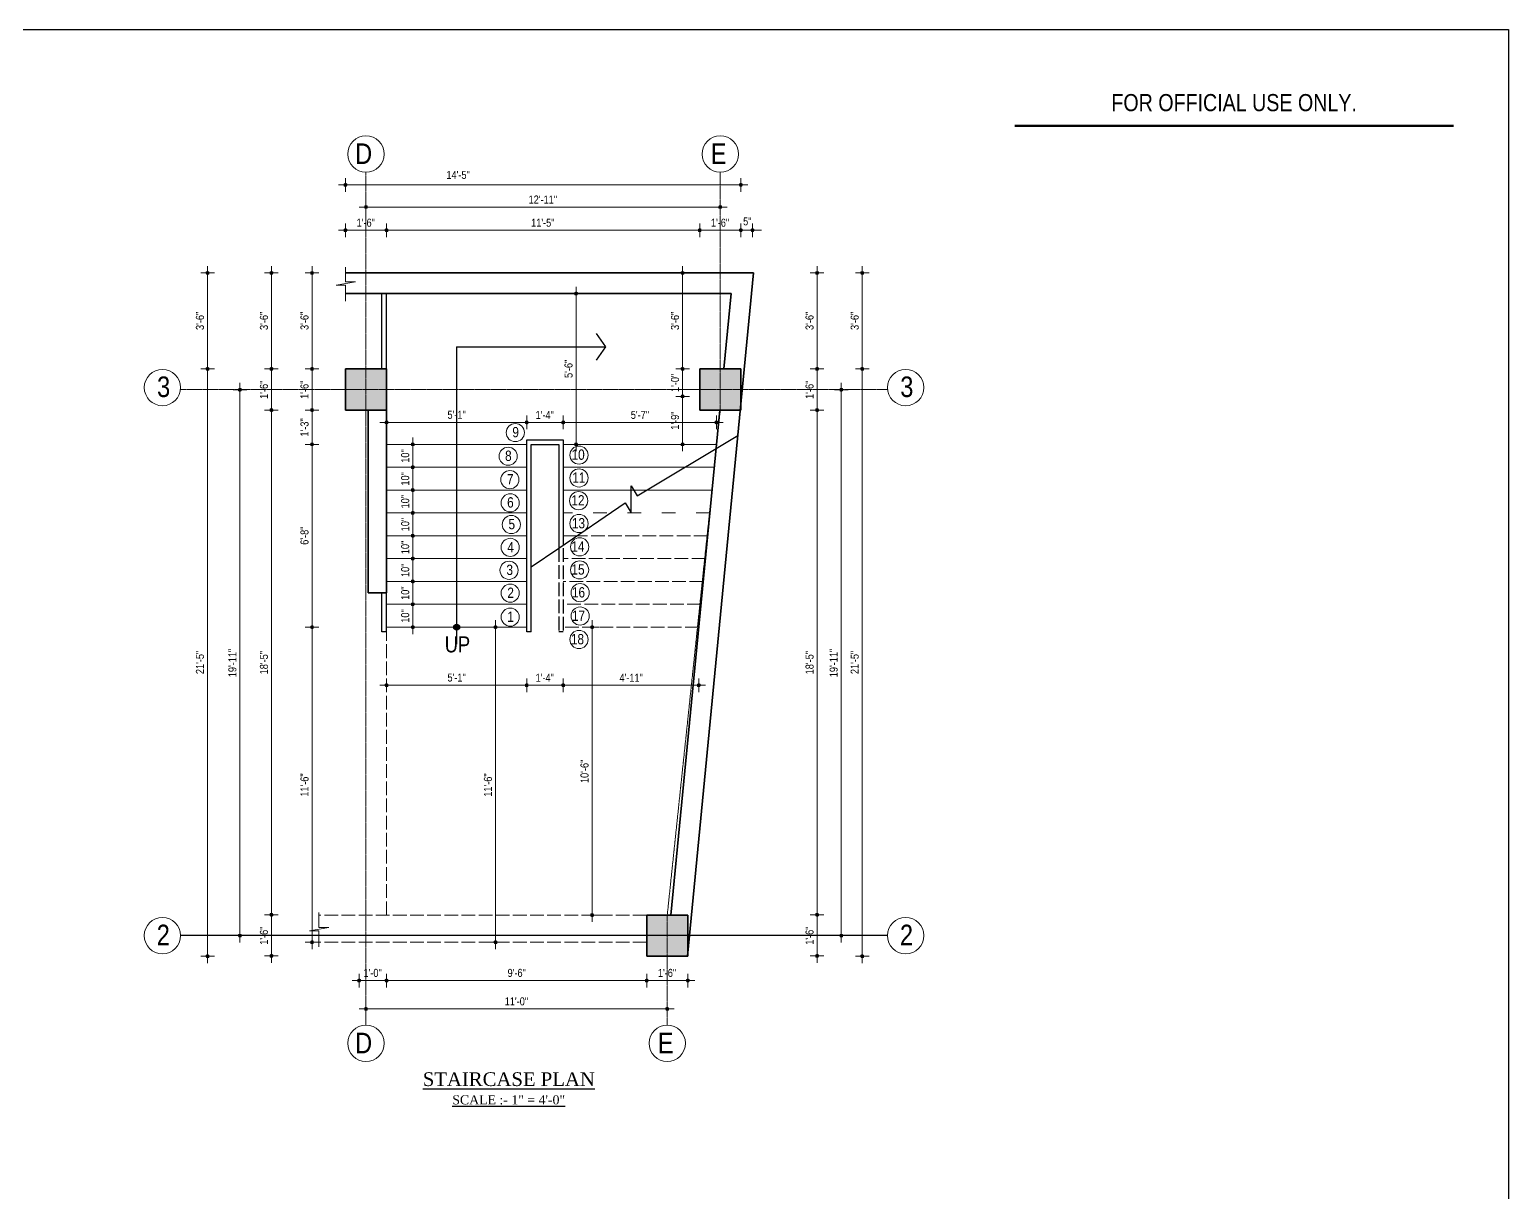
# Model space of a CAD drawing. Header units: inches. Extents: x 57837 to 133168, y 6972 to 27776.
# Drawn here: x 77417 to 78711, y 19112 to 20130 of the extents above; entities that cross this region are included whole.
import ezdxf

# ---------------------------------------------------------------- set-up
doc = ezdxf.new("R2010")
doc.units = ezdxf.units.IN
doc.header["$MEASUREMENT"] = 0
for name, pattern in [('ACAD_ISO02W100', [15, 12, -3]), ('ACAD_ISO03W100', [30, 12, -18]), ('CENTER', [2, 1.25, -0.25, 0.25, -0.25])]:
    doc.linetypes.add(name, pattern=pattern)
for name, color, linetype, lineweight in [('0.15L', 210, 'Continuous', 15), ('BORDER', 7, 'Continuous', 60), ('CENTER', 9, 'CENTER', 5), ('col', 20, 'Continuous', 35), ('DIM', 2, 'Continuous', 13), ('HACTH', 153, 'Continuous', 5), ('stairs', 85, 'Continuous', 15)]:
    doc.layers.add(name, color=color, linetype=linetype, lineweight=lineweight)
for name, color, linetype in [('RAILING', 211, 'Continuous'), ('site', 20, 'Continuous'), ('text', 255, 'Continuous')]:
    doc.layers.add(name, color=color, linetype=linetype)
doc.styles.get("Standard").update_dxf_attribs({"font": 'ARIALN.TTF', "height": 7})
doc.styles.add('style1', font='times.ttf', dxfattribs={"height": 8})

msp = doc.modelspace()

# ---------------------------------------------------------------- hatches: boundary and pattern name
at = {"lineweight": 13}
h = msp.add_hatch(color=256, dxfattribs=at)
edge = h.paths.add_edge_path()
edge.add_arc((77693.7, 19994.2), 1.42, 180, 540)
h = msp.add_hatch(color=256, dxfattribs=at)
edge = h.paths.add_edge_path()
edge.add_arc((78039.7, 19994.2), 1.42, 0, 360)
h = msp.add_hatch(color=256, dxfattribs=at)
edge = h.paths.add_edge_path()
edge.add_arc((77711.7, 19974.8), 1.42, 180, 540)
h = msp.add_hatch(color=256, dxfattribs=at)
edge = h.paths.add_edge_path()
edge.add_arc((78021.7, 19974.8), 1.42, 0, 360)
h = msp.add_hatch(color=256, dxfattribs=at)
edge = h.paths.add_edge_path()
edge.add_arc((77693.7, 19954.5), 1.42, 180, 540)
h = msp.add_hatch(color=256, dxfattribs=at)
edge = h.paths.add_edge_path()
edge.add_arc((77729.7, 19954.5), 1.42, 0, 360)
h = msp.add_hatch(color=256, dxfattribs=at)
edge = h.paths.add_edge_path()
edge.add_arc((77729.7, 19954.5), 1.42, 180, 540)
h = msp.add_hatch(color=256, dxfattribs=at)
edge = h.paths.add_edge_path()
edge.add_arc((78003.7, 19954.5), 1.42, 0, 360)
h = msp.add_hatch(color=256, dxfattribs=at)
edge = h.paths.add_edge_path()
edge.add_arc((78003.7, 19954.5), 1.42, 180, 540)
h = msp.add_hatch(color=256, dxfattribs=at)
edge = h.paths.add_edge_path()
edge.add_arc((78039.7, 19954.5), 1.42, 0, 360)
h = msp.add_hatch(color=256, dxfattribs=at)
edge = h.paths.add_edge_path()
edge.add_arc((78039.7, 19954.5), 1.42, 0, 360)
h = msp.add_hatch(color=256, dxfattribs=at)
edge = h.paths.add_edge_path()
edge.add_arc((78049.9, 19954.5), 1.42, 180, 540)
h = msp.add_hatch(color=256, dxfattribs=at)
edge = h.paths.add_edge_path()
edge.add_arc((77573.1, 19917.1), 1.42, 90, 450)
h = msp.add_hatch(color=256, dxfattribs=at)
edge = h.paths.add_edge_path()
edge.add_arc((77629, 19917.1), 1.42, 90, 450)
h = msp.add_hatch(color=256, dxfattribs=at)
edge = h.paths.add_edge_path()
edge.add_arc((77664.5, 19917.1), 1.42, 90, 450)
h = msp.add_hatch(color=256, dxfattribs=at)
edge = h.paths.add_edge_path()
edge.add_arc((77988.7, 19917.1), 1.42, 90, 450)
h = msp.add_hatch(color=256, dxfattribs=at)
edge = h.paths.add_edge_path()
edge.add_arc((78106.4, 19917.1), 1.42, 90, 450)
h = msp.add_hatch(color=256, dxfattribs=at)
edge = h.paths.add_edge_path()
edge.add_arc((78145.9, 19917.1), 1.42, 90, 450)
h = msp.add_hatch(color=256, dxfattribs=at)
edge = h.paths.add_edge_path()
edge.add_arc((77895.5, 19899.1), 1.42, 90, 450)
h = msp.add_hatch(color=256, dxfattribs=at)
edge = h.paths.add_edge_path()
edge.add_arc((77573.1, 19833.1), 1.42, -90, 270)
h = msp.add_hatch(color=256, dxfattribs=at)
edge = h.paths.add_edge_path()
edge.add_arc((77573.1, 19833.1), 1.42, 90, 450)
h = msp.add_hatch(color=256, dxfattribs=at)
edge = h.paths.add_edge_path()
edge.add_arc((77629, 19833.1), 1.42, 90, 450)
h = msp.add_hatch(color=256, dxfattribs=at)
edge = h.paths.add_edge_path()
edge.add_arc((77629, 19833.1), 1.42, -90, 270)
h = msp.add_hatch(color=256, dxfattribs=at)
edge = h.paths.add_edge_path()
edge.add_arc((77664.5, 19833.1), 1.42, -90, 270)
h = msp.add_hatch(color=256, dxfattribs=at)
edge = h.paths.add_edge_path()
edge.add_arc((77664.5, 19833.1), 1.42, 90, 450)
h = msp.add_hatch(color=256, dxfattribs=at)
edge = h.paths.add_edge_path()
edge.add_arc((77988.7, 19833.1), 1.42, 90, 450)
h = msp.add_hatch(color=256, dxfattribs=at)
edge = h.paths.add_edge_path()
edge.add_arc((77988.7, 19833.1), 1.42, -90, 270)
h = msp.add_hatch(color=256, dxfattribs=at)
edge = h.paths.add_edge_path()
edge.add_arc((78106.4, 19833.1), 1.42, 90, 450)
h = msp.add_hatch(color=256, dxfattribs=at)
edge = h.paths.add_edge_path()
edge.add_arc((78106.4, 19833.1), 1.42, -90, 270)
h = msp.add_hatch(color=256, dxfattribs=at)
edge = h.paths.add_edge_path()
edge.add_arc((78145.9, 19833.1), 1.42, -90, 270)
h = msp.add_hatch(color=256, dxfattribs=at)
edge = h.paths.add_edge_path()
edge.add_arc((78145.9, 19833.1), 1.42, 90, 450)
h = msp.add_hatch(color=256, dxfattribs=at)
edge = h.paths.add_edge_path()
edge.add_arc((77601.4, 19814.9), 1.42, 90, 450)
h = msp.add_hatch(color=256, dxfattribs=at)
edge = h.paths.add_edge_path()
edge.add_arc((77988.7, 19809.1), 1.42, 90, 450)
h = msp.add_hatch(color=256, dxfattribs=at)
edge = h.paths.add_edge_path()
edge.add_arc((77988.7, 19809.1), 1.42, -90, 270)
h = msp.add_hatch(color=256, dxfattribs=at)
edge = h.paths.add_edge_path()
edge.add_arc((78127.6, 19814.9), 1.42, 90, 450)
h = msp.add_hatch(color=256, dxfattribs=at)
edge = h.paths.add_edge_path()
edge.add_arc((77629, 19797.1), 1.42, 90, 450)
h = msp.add_hatch(color=256, dxfattribs=at)
edge = h.paths.add_edge_path()
edge.add_arc((77629, 19797.1), 1.42, -90, 270)
h = msp.add_hatch(color=256, dxfattribs=at)
edge = h.paths.add_edge_path()
edge.add_arc((77664.5, 19797.1), 1.42, -90, 270)
h = msp.add_hatch(color=256, dxfattribs=at)
edge = h.paths.add_edge_path()
edge.add_arc((77664.5, 19797.1), 1.42, 90, 450)
h = msp.add_hatch(color=256, dxfattribs=at)
edge = h.paths.add_edge_path()
edge.add_arc((78106.4, 19797.1), 1.42, 90, 450)
h = msp.add_hatch(color=256, dxfattribs=at)
edge = h.paths.add_edge_path()
edge.add_arc((78106.4, 19797.1), 1.42, -90, 270)
h = msp.add_hatch(color=256, dxfattribs=at)
edge = h.paths.add_edge_path()
edge.add_arc((77729.7, 19786.3), 1.42, 180, 540)
h = msp.add_hatch(color=256, dxfattribs=at)
edge = h.paths.add_edge_path()
edge.add_arc((77852.3, 19786.3), 1.42, 0, 360)
h = msp.add_hatch(color=256, dxfattribs=at)
edge = h.paths.add_edge_path()
edge.add_arc((77852.3, 19786.3), 1.42, 180, 540)
h = msp.add_hatch(color=256, dxfattribs=at)
edge = h.paths.add_edge_path()
edge.add_arc((77884.3, 19786.3), 1.42, 0, 360)
h = msp.add_hatch(color=256, dxfattribs=at)
edge = h.paths.add_edge_path()
edge.add_arc((77884.3, 19786.3), 1.42, 180, 540)
h = msp.add_hatch(color=256, dxfattribs=at)
edge = h.paths.add_edge_path()
edge.add_arc((78018.3, 19786.3), 1.42, 0, 360)
h = msp.add_hatch(color=256, dxfattribs=at)
edge = h.paths.add_edge_path()
edge.add_arc((77664.5, 19767.1), 1.42, -90, 270)
h = msp.add_hatch(color=256, dxfattribs=at)
edge = h.paths.add_edge_path()
edge.add_arc((77664.5, 19767.1), 1.42, 90, 450)
h = msp.add_hatch(color=256, dxfattribs=at)
edge = h.paths.add_edge_path()
edge.add_arc((77752.6, 19767.1), 1.42, 90, 450)
h = msp.add_hatch(color=256, dxfattribs=at)
edge = h.paths.add_edge_path()
edge.add_arc((77895.5, 19767.1), 1.42, -90, 270)
h = msp.add_hatch(color=256, dxfattribs=at)
edge = h.paths.add_edge_path()
edge.add_arc((77988.7, 19767.1), 1.42, -90, 270)
h = msp.add_hatch(color=256, dxfattribs=at)
edge = h.paths.add_edge_path()
edge.add_arc((77752.6, 19747.1), 1.42, 90, 450)
h = msp.add_hatch(color=256, dxfattribs=at)
edge = h.paths.add_edge_path()
edge.add_arc((77752.6, 19747.1), 1.42, -90, 270)
h = msp.add_hatch(color=256, dxfattribs=at)
edge = h.paths.add_edge_path()
edge.add_arc((77752.6, 19727.1), 1.42, 90, 450)
h = msp.add_hatch(color=256, dxfattribs=at)
edge = h.paths.add_edge_path()
edge.add_arc((77752.6, 19727.1), 1.42, -90, 270)
h = msp.add_hatch(color=256, dxfattribs=at)
edge = h.paths.add_edge_path()
edge.add_arc((77752.6, 19707.1), 1.42, 90, 450)
h = msp.add_hatch(color=256, dxfattribs=at)
edge = h.paths.add_edge_path()
edge.add_arc((77752.6, 19707.1), 1.42, -90, 270)
h = msp.add_hatch(color=256, dxfattribs=at)
edge = h.paths.add_edge_path()
edge.add_arc((77752.6, 19687.1), 1.42, 90, 450)
h = msp.add_hatch(color=256, dxfattribs=at)
edge = h.paths.add_edge_path()
edge.add_arc((77752.6, 19687.1), 1.42, -90, 270)
h = msp.add_hatch(color=256, dxfattribs=at)
edge = h.paths.add_edge_path()
edge.add_arc((77752.6, 19667.1), 1.42, 90, 450)
h = msp.add_hatch(color=256, dxfattribs=at)
edge = h.paths.add_edge_path()
edge.add_arc((77752.6, 19667.1), 1.42, -90, 270)
h = msp.add_hatch(color=256, dxfattribs=at)
edge = h.paths.add_edge_path()
edge.add_arc((77752.6, 19647.1), 1.42, 90, 450)
h = msp.add_hatch(color=256, dxfattribs=at)
edge = h.paths.add_edge_path()
edge.add_arc((77752.6, 19647.1), 1.42, -90, 270)
h = msp.add_hatch(color=256, dxfattribs=at)
edge = h.paths.add_edge_path()
edge.add_arc((77752.6, 19627.1), 1.42, 90, 450)
h = msp.add_hatch(color=256, dxfattribs=at)
edge = h.paths.add_edge_path()
edge.add_arc((77752.6, 19627.1), 1.42, -90, 270)
h = msp.add_hatch(color=256, dxfattribs=at)
edge = h.paths.add_edge_path()
edge.add_arc((77664.5, 19607.1), 1.42, -90, 270)
h = msp.add_hatch(color=256, dxfattribs=at)
edge = h.paths.add_edge_path()
edge.add_arc((77664.5, 19607.1), 1.42, 90, 450)
h = msp.add_hatch(color=256, dxfattribs=at)
edge = h.paths.add_edge_path()
edge.add_arc((77752.6, 19607.1), 1.42, -90, 270)
h = msp.add_hatch(color=256, dxfattribs=at)
edge = h.paths.add_edge_path()
edge.add_arc((77825.1, 19607.1), 1.42, 90, 450)
h = msp.add_hatch(color=256, dxfattribs=at)
edge = h.paths.add_edge_path()
edge.add_arc((77909.5, 19607.1), 1.42, 90, 450)
h = msp.add_hatch(color=256, dxfattribs=at)
edge = h.paths.add_edge_path()
edge.add_arc((77729.7, 19556.3), 1.42, 180, 540)
h = msp.add_hatch(color=256, dxfattribs=at)
edge = h.paths.add_edge_path()
edge.add_arc((77852.3, 19556.3), 1.42, 0, 360)
h = msp.add_hatch(color=256, dxfattribs=at)
edge = h.paths.add_edge_path()
edge.add_arc((77852.3, 19556.3), 1.42, 180, 540)
h = msp.add_hatch(color=256, dxfattribs=at)
edge = h.paths.add_edge_path()
edge.add_arc((77884.3, 19556.3), 1.42, 0, 360)
h = msp.add_hatch(color=256, dxfattribs=at)
edge = h.paths.add_edge_path()
edge.add_arc((77884.3, 19556.3), 1.42, 180, 540)
h = msp.add_hatch(color=256, dxfattribs=at)
edge = h.paths.add_edge_path()
edge.add_arc((78002.9, 19556.3), 1.42, 0, 360)
h = msp.add_hatch(color=256, dxfattribs=at)
edge = h.paths.add_edge_path()
edge.add_arc((77629, 19355.4), 1.42, 90, 450)
h = msp.add_hatch(color=256, dxfattribs=at)
edge = h.paths.add_edge_path()
edge.add_arc((77629, 19355.4), 1.42, -90, 270)
h = msp.add_hatch(color=256, dxfattribs=at)
edge = h.paths.add_edge_path()
edge.add_arc((77909.5, 19355.1), 1.42, -90, 270)
h = msp.add_hatch(color=256, dxfattribs=at)
edge = h.paths.add_edge_path()
edge.add_arc((78106.4, 19355.4), 1.42, 90, 450)
h = msp.add_hatch(color=256, dxfattribs=at)
edge = h.paths.add_edge_path()
edge.add_arc((78106.4, 19355.4), 1.42, -90, 270)
h = msp.add_hatch(color=256, dxfattribs=at)
edge = h.paths.add_edge_path()
edge.add_arc((77601.4, 19337.1), 1.42, -90, 270)
h = msp.add_hatch(color=256, dxfattribs=at)
edge = h.paths.add_edge_path()
edge.add_arc((77664.5, 19331.3), 1.42, -90, 270)
h = msp.add_hatch(color=256, dxfattribs=at)
edge = h.paths.add_edge_path()
edge.add_arc((77825.1, 19331.3), 1.42, -90, 270)
h = msp.add_hatch(color=256, dxfattribs=at)
edge = h.paths.add_edge_path()
edge.add_arc((78127.6, 19337.1), 1.42, -90, 270)
h = msp.add_hatch(color=256, dxfattribs=at)
edge = h.paths.add_edge_path()
edge.add_arc((77573.1, 19319.1), 1.42, -90, 270)
h = msp.add_hatch(color=256, dxfattribs=at)
edge = h.paths.add_edge_path()
edge.add_arc((77629, 19319.4), 1.42, -90, 270)
h = msp.add_hatch(color=256, dxfattribs=at)
edge = h.paths.add_edge_path()
edge.add_arc((78106.4, 19319.4), 1.42, -90, 270)
h = msp.add_hatch(color=256, dxfattribs=at)
edge = h.paths.add_edge_path()
edge.add_arc((78145.9, 19319.1), 1.42, -90, 270)
h = msp.add_hatch(color=256, dxfattribs=at)
edge = h.paths.add_edge_path()
edge.add_arc((77705.7, 19297.8), 1.42, 180, 540)
h = msp.add_hatch(color=256, dxfattribs=at)
edge = h.paths.add_edge_path()
edge.add_arc((77729.7, 19297.8), 1.42, 180, 540)
h = msp.add_hatch(color=256, dxfattribs=at)
edge = h.paths.add_edge_path()
edge.add_arc((77729.7, 19297.8), 1.42, 0, 360)
h = msp.add_hatch(color=256, dxfattribs=at)
edge = h.paths.add_edge_path()
edge.add_arc((77957.3, 19297.8), 1.42, 180, 540)
h = msp.add_hatch(color=256, dxfattribs=at)
edge = h.paths.add_edge_path()
edge.add_arc((77957.3, 19297.8), 1.42, 0, 360)
h = msp.add_hatch(color=256, dxfattribs=at)
edge = h.paths.add_edge_path()
edge.add_arc((77993.3, 19297.8), 1.42, 0, 360)
h = msp.add_hatch(color=256, dxfattribs=at)
edge = h.paths.add_edge_path()
edge.add_arc((77711.7, 19273), 1.42, 180, 540)
h = msp.add_hatch(color=256, dxfattribs=at)
edge = h.paths.add_edge_path()
edge.add_arc((77975.3, 19273), 1.42, 0, 360)
at = {"layer": 'col'}
h = msp.add_hatch(color=256, dxfattribs=at)
h.paths.add_polyline_path([(77957.3, 19355.1), (77957.3, 19319.1), (77993.1, 19319.1), (77993.3, 19321.1), (77993.3, 19355.1)])
h.paths.add_polyline_path([(78003.7, 19797.1), (78039.3, 19797.1), (78039.7, 19801.1), (78039.7, 19833.1), (78003.7, 19833.1)])
h.paths.add_polyline_path([(77693.7, 19797.1), (77729.7, 19797.1), (77729.7, 19833.1), (77693.7, 19833.1)])
at = {"layer": 'text'}
h = msp.add_hatch(color=256, dxfattribs=at)
edge = h.paths.add_edge_path()
edge.add_arc((77791, 19607.1), 2.65, 0, 360)

# ---------------------------------------------------------------- linework, layer by layer
at = {"color": 1}
for p, q in [((75831.3, 20130.1), (78711.3, 20130.1)), ((78711.3, 20130.1), (78711.3, 18018.3))]:
    msp.add_line(p, q, dxfattribs=at)
at = {"lineweight": 13}
for p, q in [((77699.7, 19994.2), (77687.7, 19994.2)), ((77693.7, 19988.2), (77693.7, 20000.2)), ((78033.7, 19994.2), (78045.7, 19994.2)), ((78039.7, 20000.2), (78039.7, 19988.2)), ((77711.7, 19968.8), (77711.7, 19980.8)), ((78021.7, 19980.8), (78021.7, 19968.8)), ((77717.7, 19974.8), (77705.7, 19974.8)), ((78015.7, 19974.8), (78027.7, 19974.8)), ((77699.7, 19954.5), (77687.7, 19954.5)), ((77693.7, 19948.5), (77693.7, 19960.5)), ((77723.7, 19954.5), (77735.7, 19954.5)), ((77735.7, 19954.5), (77723.7, 19954.5)), ((77729.7, 19960.5), (77729.7, 19948.5)), ((77729.7, 19948.5), (77729.7, 19960.5)), ((77997.7, 19954.5), (78009.7, 19954.5)), ((78009.7, 19954.5), (77997.7, 19954.5)), ((78003.7, 19960.5), (78003.7, 19948.5)), ((78003.7, 19948.5), (78003.7, 19960.5)), ((78033.7, 19954.5), (78045.7, 19954.5)), ((78033.7, 19954.5), (78045.7, 19954.5)), ((78039.7, 19960.5), (78039.7, 19948.5)), ((78039.7, 19960.5), (78039.7, 19948.5)), ((78055.9, 19954.5), (78043.9, 19954.5)), ((78049.9, 19948.5), (78049.9, 19960.5)), ((77567.1, 19917.1), (77579.1, 19917.1)), ((77573.1, 19911.1), (77573.1, 19923.1)), ((77623, 19917.1), (77635, 19917.1)), ((77629, 19911.1), (77629, 19923.1)), ((77658.5, 19917.1), (77670.5, 19917.1)), ((77664.5, 19911.1), (77664.5, 19923.1)), ((77982.7, 19917.1), (77994.7, 19917.1)), ((77988.7, 19911.1), (77988.7, 19923.1)), ((78100.4, 19917.1), (78112.4, 19917.1)), ((78106.4, 19911.1), (78106.4, 19923.1)), ((78139.9, 19917.1), (78151.9, 19917.1)), ((78145.9, 19911.1), (78145.9, 19923.1)), ((77895.5, 19893.1), (77895.5, 19905.1)), ((77889.5, 19899.1), (77901.5, 19899.1)), ((77573.1, 19839.1), (77573.1, 19827.1)), ((77573.1, 19827.1), (77573.1, 19839.1)), ((77629, 19827.1), (77629, 19839.1)), ((77629, 19839.1), (77629, 19827.1)), ((77664.5, 19839.1), (77664.5, 19827.1)), ((77664.5, 19827.1), (77664.5, 19839.1)), ((77988.7, 19827.1), (77988.7, 19839.1)), ((77988.7, 19839.1), (77988.7, 19827.1)), ((78106.4, 19827.1), (78106.4, 19839.1)), ((78106.4, 19839.1), (78106.4, 19827.1)), ((78145.9, 19839.1), (78145.9, 19827.1)), ((78145.9, 19827.1), (78145.9, 19839.1)), ((77579.1, 19833.1), (77567.1, 19833.1)), ((77567.1, 19833.1), (77579.1, 19833.1)), ((77623, 19833.1), (77635, 19833.1)), ((77635, 19833.1), (77623, 19833.1)), ((77670.5, 19833.1), (77658.5, 19833.1)), ((77658.5, 19833.1), (77670.5, 19833.1)), ((77982.7, 19833.1), (77994.7, 19833.1)), ((77994.7, 19833.1), (77982.7, 19833.1)), ((78100.4, 19833.1), (78112.4, 19833.1)), ((78112.4, 19833.1), (78100.4, 19833.1)), ((78151.9, 19833.1), (78139.9, 19833.1)), ((78139.9, 19833.1), (78151.9, 19833.1)), ((77595.4, 19814.9), (77607.4, 19814.9)), ((77601.4, 19808.9), (77601.4, 19820.9)), ((77988.7, 19803.1), (77988.7, 19815.1)), ((77988.7, 19815.1), (77988.7, 19803.1)), ((78121.6, 19814.9), (78133.6, 19814.9)), ((78127.6, 19808.9), (78127.6, 19820.9)), ((77629, 19791.1), (77629, 19803.1)), ((77629, 19803.1), (77629, 19791.1)), ((77664.5, 19803.1), (77664.5, 19791.1)), ((77664.5, 19791.1), (77664.5, 19803.1)), ((77982.7, 19809.1), (77994.7, 19809.1)), ((77994.7, 19809.1), (77982.7, 19809.1)), ((78106.4, 19791.1), (78106.4, 19803.1)), ((78106.4, 19803.1), (78106.4, 19791.1)), ((77623, 19797.1), (77635, 19797.1)), ((77635, 19797.1), (77623, 19797.1)), ((77670.5, 19797.1), (77658.5, 19797.1)), ((77658.5, 19797.1), (77670.5, 19797.1)), ((77735.7, 19786.3), (77723.7, 19786.3)), ((77729.7, 19780.3), (77729.7, 19792.3)), ((77846.3, 19786.3), (77858.3, 19786.3)), ((77858.3, 19786.3), (77846.3, 19786.3)), ((77852.3, 19792.3), (77852.3, 19780.3)), ((77852.3, 19780.3), (77852.3, 19792.3)), ((77878.3, 19786.3), (77890.3, 19786.3)), ((77890.3, 19786.3), (77878.3, 19786.3)), ((77884.3, 19792.3), (77884.3, 19780.3)), ((77884.3, 19780.3), (77884.3, 19792.3)), ((78012.3, 19786.3), (78024.3, 19786.3)), ((78018.3, 19792.3), (78018.3, 19780.3)), ((78100.4, 19797.1), (78112.4, 19797.1)), ((78112.4, 19797.1), (78100.4, 19797.1)), ((77664.5, 19773.1), (77664.5, 19761.1)), ((77664.5, 19761.1), (77664.5, 19773.1)), ((77752.6, 19761.1), (77752.6, 19773.1)), ((77895.5, 19773.1), (77895.5, 19761.1)), ((77988.7, 19773.1), (77988.7, 19761.1)), ((77670.5, 19767.1), (77658.5, 19767.1)), ((77658.5, 19767.1), (77670.5, 19767.1)), ((77746.6, 19767.1), (77758.6, 19767.1)), ((77901.5, 19767.1), (77889.5, 19767.1)), ((77994.7, 19767.1), (77982.7, 19767.1)), ((77746.6, 19747.1), (77758.6, 19747.1)), ((77758.6, 19747.1), (77746.6, 19747.1)), ((77752.6, 19741.1), (77752.6, 19753.1)), ((77752.6, 19753.1), (77752.6, 19741.1)), ((77752.6, 19721.1), (77752.6, 19733.1)), ((77752.6, 19733.1), (77752.6, 19721.1)), ((77746.6, 19727.1), (77758.6, 19727.1)), ((77758.6, 19727.1), (77746.6, 19727.1)), ((77746.6, 19707.1), (77758.6, 19707.1)), ((77758.6, 19707.1), (77746.6, 19707.1)), ((77752.6, 19701.1), (77752.6, 19713.1)), ((77752.6, 19713.1), (77752.6, 19701.1)), ((77746.6, 19687.1), (77758.6, 19687.1)), ((77758.6, 19687.1), (77746.6, 19687.1)), ((77752.6, 19681.1), (77752.6, 19693.1)), ((77752.6, 19693.1), (77752.6, 19681.1)), ((77752.6, 19661.1), (77752.6, 19673.1)), ((77752.6, 19673.1), (77752.6, 19661.1)), ((77746.6, 19667.1), (77758.6, 19667.1)), ((77758.6, 19667.1), (77746.6, 19667.1)), ((77746.6, 19647.1), (77758.6, 19647.1)), ((77758.6, 19647.1), (77746.6, 19647.1)), ((77752.6, 19641.1), (77752.6, 19653.1)), ((77752.6, 19653.1), (77752.6, 19641.1)), ((77752.6, 19621.1), (77752.6, 19633.1)), ((77752.6, 19633.1), (77752.6, 19621.1)), ((77746.6, 19627.1), (77758.6, 19627.1)), ((77758.6, 19627.1), (77746.6, 19627.1)), ((77670.5, 19607.1), (77658.5, 19607.1)), ((77658.5, 19607.1), (77670.5, 19607.1)), ((77664.5, 19613.1), (77664.5, 19601.1)), ((77664.5, 19601.1), (77664.5, 19613.1)), ((77758.6, 19607.1), (77746.6, 19607.1)), ((77752.6, 19613.1), (77752.6, 19601.1)), ((77819.1, 19607.1), (77831.1, 19607.1)), ((77825.1, 19601.1), (77825.1, 19613.1)), ((77903.5, 19607.1), (77915.5, 19607.1)), ((77909.5, 19601.1), (77909.5, 19613.1)), ((77735.7, 19556.3), (77723.7, 19556.3)), ((77729.7, 19550.3), (77729.7, 19562.3)), ((77846.3, 19556.3), (77858.3, 19556.3)), ((77858.3, 19556.3), (77846.3, 19556.3)), ((77852.3, 19562.3), (77852.3, 19550.3)), ((77852.3, 19550.3), (77852.3, 19562.3)), ((77878.3, 19556.3), (77890.3, 19556.3)), ((77890.3, 19556.3), (77878.3, 19556.3)), ((77884.3, 19562.3), (77884.3, 19550.3)), ((77884.3, 19550.3), (77884.3, 19562.3)), ((77996.9, 19556.3), (78008.9, 19556.3)), ((78002.9, 19562.3), (78002.9, 19550.3)), ((77629, 19349.4), (77629, 19361.4)), ((77629, 19361.4), (77629, 19349.4)), ((77909.5, 19361.1), (77909.5, 19349.1)), ((78106.4, 19349.4), (78106.4, 19361.4)), ((78106.4, 19361.4), (78106.4, 19349.4)), ((77623, 19355.4), (77635, 19355.4)), ((77635, 19355.4), (77623, 19355.4)), ((77915.5, 19355.1), (77903.5, 19355.1)), ((78100.4, 19355.4), (78112.4, 19355.4)), ((78112.4, 19355.4), (78100.4, 19355.4)), ((77607.4, 19337.1), (77595.4, 19337.1)), ((77601.4, 19343.1), (77601.4, 19331.1)), ((77664.5, 19337.3), (77664.5, 19325.3)), ((77825.1, 19337.3), (77825.1, 19325.3)), ((78133.6, 19337.1), (78121.6, 19337.1)), ((78127.6, 19343.1), (78127.6, 19331.1)), ((77579.1, 19319.1), (77567.1, 19319.1)), ((77573.1, 19325.1), (77573.1, 19313.1)), ((77635, 19319.4), (77623, 19319.4)), ((77629, 19325.4), (77629, 19313.4)), ((77670.5, 19331.3), (77658.5, 19331.3)), ((77831.1, 19331.3), (77819.1, 19331.3)), ((78112.4, 19319.4), (78100.4, 19319.4)), ((78106.4, 19325.4), (78106.4, 19313.4)), ((78151.9, 19319.1), (78139.9, 19319.1)), ((78145.9, 19325.1), (78145.9, 19313.1)), ((77711.7, 19297.8), (77699.7, 19297.8)), ((77705.7, 19291.8), (77705.7, 19303.8)), ((77735.7, 19297.8), (77723.7, 19297.8)), ((77723.7, 19297.8), (77735.7, 19297.8)), ((77729.7, 19291.8), (77729.7, 19303.8)), ((77729.7, 19303.8), (77729.7, 19291.8)), ((77963.3, 19297.8), (77951.3, 19297.8)), ((77951.3, 19297.8), (77963.3, 19297.8)), ((77957.3, 19291.8), (77957.3, 19303.8)), ((77957.3, 19303.8), (77957.3, 19291.8)), ((77987.3, 19297.8), (77999.3, 19297.8)), ((77993.3, 19303.8), (77993.3, 19291.8)), ((77717.7, 19273), (77705.7, 19273)), ((77711.7, 19267), (77711.7, 19279)), ((77969.3, 19273), (77981.3, 19273)), ((77975.3, 19279), (77975.3, 19267))]:
    msp.add_line(p, q, dxfattribs=at)
msp.add_line((78168, 19337.1), (77549.5, 19337.1))
for centre in [(77693.7, 19994.2), (78039.7, 19994.2), (77711.7, 19974.8), (78021.7, 19974.8), (77693.7, 19954.5), (77729.7, 19954.5), (77729.7, 19954.5), (78003.7, 19954.5), (78003.7, 19954.5), (78039.7, 19954.5), (78039.7, 19954.5), (78049.9, 19954.5), (77573.1, 19917.1), (77629, 19917.1), (77664.5, 19917.1), (77988.7, 19917.1), (78106.4, 19917.1), (78145.9, 19917.1), (77895.5, 19899.1), (77573.1, 19833.1), (77573.1, 19833.1), (77629, 19833.1), (77629, 19833.1), (77664.5, 19833.1), (77664.5, 19833.1), (77988.7, 19833.1), (77988.7, 19833.1), (78106.4, 19833.1), (78106.4, 19833.1), (78145.9, 19833.1), (78145.9, 19833.1), (77601.4, 19814.9), (77988.7, 19809.1), (77988.7, 19809.1), (78127.6, 19814.9), (77629, 19797.1), (77629, 19797.1), (77664.5, 19797.1), (77664.5, 19797.1), (78106.4, 19797.1), (78106.4, 19797.1), (77729.7, 19786.3), (77852.3, 19786.3), (77852.3, 19786.3), (77884.3, 19786.3), (77884.3, 19786.3), (78018.3, 19786.3), (77664.5, 19767.1), (77664.5, 19767.1), (77752.6, 19767.1), (77895.5, 19767.1), (77988.7, 19767.1), (77752.6, 19747.1), (77752.6, 19747.1), (77752.6, 19727.1), (77752.6, 19727.1), (77752.6, 19707.1), (77752.6, 19707.1), (77752.6, 19687.1), (77752.6, 19687.1), (77752.6, 19667.1), (77752.6, 19667.1), (77752.6, 19647.1), (77752.6, 19647.1), (77752.6, 19627.1), (77752.6, 19627.1), (77664.5, 19607.1), (77664.5, 19607.1), (77752.6, 19607.1), (77825.1, 19607.1), (77909.5, 19607.1), (77729.7, 19556.3), (77852.3, 19556.3), (77852.3, 19556.3), (77884.3, 19556.3), (77884.3, 19556.3), (78002.9, 19556.3), (77629, 19355.4), (77629, 19355.4), (77909.5, 19355.1), (78106.4, 19355.4), (78106.4, 19355.4), (77601.4, 19337.1), (77664.5, 19331.3), (77825.1, 19331.3), (78127.6, 19337.1), (77573.1, 19319.1), (77629, 19319.4), (78106.4, 19319.4), (78145.9, 19319.1), (77705.7, 19297.8), (77729.7, 19297.8), (77729.7, 19297.8), (77957.3, 19297.8), (77957.3, 19297.8), (77993.3, 19297.8), (77711.7, 19273), (77975.3, 19273)]:
    msp.add_circle(centre, 1.42, dxfattribs=at)
at = {"layer": '0.15L', "lineweight": 18}
for centre, radius in [((77711.7, 20021.2), 15.9), ((78021.7, 20021.2), 15.9), ((77533.6, 19816.8), 15.9), ((78183.9, 19816.8), 15.9), ((77842.4, 19777.4), 7.95), ((77836.1, 19756.7), 7.95), ((77898.1, 19757.7), 7.95), ((77837.6, 19736.2), 7.95), ((77898.1, 19737.7), 7.95), ((77837.9, 19715.9), 7.95), ((77897.8, 19717.8), 7.95), ((77838.9, 19696.9), 7.95), ((77898.1, 19697.8), 7.95), ((77837.9, 19676.9), 7.95), ((77898.7, 19677.4), 7.95), ((77836.9, 19656.9), 7.95), ((77898.6, 19657.2), 7.95), ((77837.9, 19636.9), 7.95), ((77899.1, 19637.3), 7.95), ((77837.9, 19615.9), 7.95), ((77899.1, 19616.8), 7.95), ((77898.1, 19596.3), 7.95), ((77533.6, 19337.1), 15.9), ((78183.9, 19337.1), 15.9), ((77711.7, 19242.9), 15.9), ((77975.3, 19242.9), 15.9)]:
    msp.add_circle(centre, radius, dxfattribs=at)
at = {"layer": 'BORDER', "color": 5}
msp.add_line((78279.3, 20045.8), (78663.3, 20045.8), dxfattribs=at)
at = {"layer": 'CENTER'}
for p, q in [((77711.7, 19258.8), (77711.7, 20005.3)), ((78021.7, 20005.3), (78021.7, 19797.1)), ((78168, 19815.1), (77549.5, 19815.1)), ((78021.7, 19797.1), (77975.3, 19355.1)), ((77975.3, 19355.1), (77975.3, 19258.8))]:
    msp.add_line(p, q, dxfattribs=at)
at = {"layer": 'col'}
for p, q in [((78050.9, 19917.1), (77693.7, 19917.1)), ((77993.1, 19319.1), (78050.9, 19917.1)), ((78031.1, 19899.1), (77693.7, 19899.1)), ((78024.7, 19833.1), (78031.1, 19899.1)), ((77729.7, 19833.1), (77693.7, 19833.1)), ((77693.7, 19833.1), (77693.7, 19797.1)), ((77729.7, 19797.1), (77729.7, 19833.1)), ((78039.7, 19833.1), (78003.7, 19833.1)), ((78003.7, 19833.1), (78003.7, 19797.1)), ((78039.7, 19797.1), (78039.7, 19833.1)), ((77729.7, 19813.1), (77729.7, 19813.1)), ((77729.7, 19813.1), (77729.7, 19637.1)), ((77693.7, 19797.1), (77729.7, 19797.1)), ((77713.7, 19797.1), (77693.7, 19797.1)), ((77713.7, 19637.1), (77713.7, 19797.1)), ((77978.5, 19355.1), (78021.2, 19797.1)), ((78003.7, 19797.1), (78039.7, 19797.1)), ((77729.7, 19637.1), (77713.7, 19637.1)), ((77993.3, 19355.1), (77957.3, 19355.1)), ((77957.3, 19355.1), (77957.3, 19319.1)), ((77993.3, 19319.1), (77993.3, 19355.1)), ((77957.3, 19319.1), (77993.3, 19319.1))]:
    msp.add_line(p, q, dxfattribs=at)
at = {"layer": 'DIM'}
for p, q in [((77697.7, 19994.2), (78035.7, 19994.2)), ((77715.7, 19974.8), (78017.7, 19974.8)), ((77697.7, 19954.5), (77725.7, 19954.5)), ((77733.7, 19954.5), (77999.7, 19954.5)), ((78007.7, 19954.5), (78035.7, 19954.5)), ((78035.7, 19954.5), (78031.7, 19954.5)), ((78039.7, 19954.5), (78049.9, 19954.5)), ((78053.9, 19954.5), (78057.9, 19954.5)), ((77573.1, 19913.1), (77573.1, 19837.1)), ((77629, 19837.1), (77629, 19913.1)), ((77664.5, 19837.1), (77664.5, 19913.1)), ((77988.7, 19913.1), (77988.7, 19837.1)), ((78106.4, 19837.1), (78106.4, 19913.1)), ((78145.9, 19913.1), (78145.9, 19837.1)), ((77895.5, 19771.1), (77895.5, 19895.1)), ((77573.1, 19829.1), (77573.1, 19323.1)), ((77629, 19801.1), (77629, 19829.1)), ((77664.5, 19829.1), (77664.5, 19801.1)), ((77988.7, 19813.1), (77988.7, 19829.1)), ((78106.4, 19801.1), (78106.4, 19829.1)), ((78145.9, 19829.1), (78145.9, 19323.1)), ((77601.4, 19341.1), (77601.4, 19810.9)), ((78127.6, 19341.1), (78127.6, 19810.9)), ((77988.7, 19805.1), (77988.7, 19771.1)), ((77629, 19359.4), (77629, 19793.1)), ((77664.5, 19793.1), (77664.5, 19771.1)), ((77733.7, 19786.3), (77848.3, 19786.3)), ((77856.3, 19786.3), (77880.3, 19786.3)), ((77888.3, 19786.3), (78014.3, 19786.3)), ((78106.4, 19359.4), (78106.4, 19793.1)), ((77664.5, 19763.1), (77664.5, 19611.1)), ((77752.6, 19751.1), (77752.6, 19763.1)), ((77752.6, 19731.1), (77752.6, 19743.1)), ((77752.6, 19711.1), (77752.6, 19723.1)), ((77752.6, 19691.1), (77752.6, 19703.1)), ((77752.6, 19671.1), (77752.6, 19683.1)), ((77752.6, 19651.1), (77752.6, 19663.1)), ((77752.6, 19631.1), (77752.6, 19643.1)), ((77752.6, 19611.1), (77752.6, 19623.1)), ((77664.5, 19603.1), (77664.5, 19335.3)), ((77825.1, 19603.1), (77825.1, 19335.3)), ((77909.5, 19603.1), (77909.5, 19359.1)), ((77733.7, 19556.3), (77848.3, 19556.3)), ((77856.3, 19556.3), (77880.3, 19556.3)), ((77888.3, 19556.3), (77998.9, 19556.3)), ((77629, 19323.4), (77629, 19351.4)), ((78106.4, 19323.4), (78106.4, 19351.4)), ((77709.7, 19297.8), (77725.7, 19297.8)), ((77953.3, 19297.8), (77733.7, 19297.8)), ((77989.3, 19297.8), (77961.3, 19297.8)), ((77971.3, 19273), (77715.7, 19273))]:
    msp.add_line(p, q, dxfattribs=at)
at = {"layer": 'HACTH', "color": 6}
for p, q in [((77693.7, 19922.3), (77693.7, 19909.3)), ((77702.5, 19909.3), (77685.5, 19906.3)), ((77685.5, 19906.3), (77693.7, 19906.3)), ((77693.7, 19909.3), (77702.5, 19909.3)), ((77693.7, 19906.3), (77693.7, 19892.3)), ((77670.5, 19357.3), (77670.5, 19344.3)), ((77679.3, 19344.3), (77662.3, 19341.3)), ((77662.3, 19341.3), (77670.5, 19341.3)), ((77670.5, 19344.3), (77679.3, 19344.3)), ((77670.5, 19341.3), (77670.5, 19327.3))]:
    msp.add_line(p, q, dxfattribs=at)
at = {"layer": 'RAILING'}
for p, q in [((77725.7, 19833.1), (77725.7, 19899.1)), ((77729.7, 19833.1), (77729.7, 19899.1)), ((77852.3, 19603.1), (77852.3, 19771.1)), ((77852.3, 19771.1), (77884.3, 19771.1)), ((77856.3, 19603.1), (77856.3, 19767.1)), ((77856.3, 19767.1), (77880.3, 19767.1)), ((77880.3, 19767.1), (77880.3, 19676.3)), ((77884.3, 19771.1), (77884.3, 19679)), ((77725.7, 19603.1), (77725.7, 19637.1)), ((77729.7, 19603.1), (77729.7, 19641.1)), ((77729.7, 19603.1), (77725.7, 19603.1)), ((77856.3, 19603.1), (77852.3, 19603.1)), ((77884.3, 19603.1), (77880.3, 19603.1))]:
    msp.add_line(p, q, dxfattribs=at)
at = {"layer": 'RAILING', "linetype": 'ACAD_ISO02W100'}
for p, q in [((77880.3, 19676.3), (77880.3, 19603.1)), ((77884.3, 19676.2), (77884.3, 19603.1))]:
    msp.add_line(p, q, dxfattribs=at)
at = {"layer": 'site'}
for p, q in [((77948.9, 19722.1), (78037.1, 19774.8)), ((77943.7, 19707.1), (77943.7, 19730.9)), ((77943.7, 19730.9), (77948.9, 19722.1)), ((77880.3, 19676.3), (77938.5, 19715.9)), ((77938.5, 19715.9), (77943.7, 19707.1)), ((77856.3, 19660), (77880.3, 19676.3))]:
    msp.add_line(p, q, dxfattribs=at)
at = {"layer": 'stairs'}
for p, q in [((77852.3, 19767.1), (77729.7, 19767.1)), ((78018.3, 19767.1), (77884.3, 19767.1)), ((77852.3, 19747.1), (77729.7, 19747.1)), ((78016.4, 19747.1), (77884.3, 19747.1)), ((77852.3, 19727.1), (77729.7, 19727.1)), ((78014.5, 19727.1), (77884.3, 19727.1)), ((77852.3, 19707.1), (77729.7, 19707.1)), ((77852.3, 19687.1), (77729.7, 19687.1)), ((77852.3, 19667.1), (77729.7, 19667.1)), ((77852.3, 19647.1), (77729.7, 19647.1)), ((77852.3, 19627.1), (77729.7, 19627.1)), ((77852.3, 19607.1), (77729.7, 19607.1))]:
    msp.add_line(p, q, dxfattribs=at)
at = {"layer": 'stairs', "linetype": 'ACAD_ISO03W100'}
msp.add_line((78012.5, 19707.1), (77884.3, 19707.1), dxfattribs=at)
at = {"layer": 'stairs', "linetype": 'ACAD_ISO02W100'}
for p, q in [((77896.2, 19687.1), (77884.3, 19687.1)), ((78010.6, 19687.1), (77896.2, 19687.1)), ((78008.7, 19667.1), (77884.3, 19667.1)), ((78006.7, 19647.1), (77884.3, 19647.1)), ((77729.7, 19637.1), (77729.7, 19355.1)), ((78004.8, 19627.1), (77884.3, 19627.1)), ((78002.9, 19607.1), (77884.3, 19607.1)), ((77957.3, 19355.1), (77670.5, 19355.1)), ((77957.3, 19331.3), (77670.5, 19331.3))]:
    msp.add_line(p, q, dxfattribs=at)
at = {"layer": 'text'}
for p, q in [((77913.2, 19864.1), (77921.3, 19852.5)), ((77791, 19852.5), (77921.3, 19852.5)), ((77791, 19852.5), (77791, 19592.3)), ((77921.3, 19852.5), (77913.2, 19840.8))]:
    msp.add_line(p, q, dxfattribs=at)
msp.add_circle((77791, 19607.1), 2.65, dxfattribs=at)

# ---------------------------------------------------------------- texts
msp.add_text('UP', height=14).set_placement((77780.6, 19585))
at = {"layer": 'DIM'}
for s, p in [('14\'-5"', (77782.1, 19999.4)), ('12\'-11"', (77854, 19977.9)), ('5"', (78041.7, 19958.8)), ('1\'-6"', (77703.5, 19957.6)), ('11\'-5"', (77856.2, 19957.6)), ('1\'-6"', (78013.5, 19957.6)), ('5\'-1"', (77783, 19789.5)), ('1\'-4"', (77860.1, 19789.3)), ('5\'-7"', (77943.4, 19789.4)), ('5\'-1"', (77783, 19559.5)), ('1\'-4"', (77860.1, 19559.3)), ('4\'-11"', (77933.5, 19559.3)), ('1\'-0"', (77709.5, 19301)), ('9\'-6"', (77835.6, 19301)), ('1\'-6"', (77967.1, 19301)), ('11\'-0"', (77833.1, 19276.1))]:
    msp.add_text(s, height=7, dxfattribs=at).set_placement(p)
for s, p in [('3\'-6"', (77569.9, 19867.2)), ('3\'-6"', (77625.9, 19867.2)), ('3\'-6"', (77661.4, 19867.2)), ('3\'-6"', (77985.6, 19867.2)), ('3\'-6"', (78103.3, 19867.2)), ('3\'-6"', (78142.8, 19867.2)), ('5\'-6"', (77892.4, 19825.2)), ('1\'-0"', (77985.6, 19812.9)), ('1\'-6"', (77625.9, 19806.9)), ('1\'-6"', (77661.4, 19806.9)), ('1\'-6"', (78103.3, 19806.9)), ('1\'-3"', (77661.4, 19773.9)), ('1\'-9"', (77985.6, 19779.9)), ('10"', (77749.5, 19751)), ('10"', (77749.5, 19731)), ('10"', (77749.5, 19711)), ('6\'-8"', (77661.4, 19679.2)), ('10"', (77749.5, 19691)), ('10"', (77749.5, 19671)), ('10"', (77749.5, 19651)), ('10"', (77749.5, 19631)), ('10"', (77749.5, 19611)), ('21\'-5"', (77569.9, 19566)), ('19\'-11"', (77598.3, 19563.3)), ('18\'-5"', (77625.9, 19565.8)), ('18\'-5"', (78103.3, 19565.8)), ('19\'-11"', (78124.4, 19563.3)), ('21\'-5"', (78142.8, 19566)), ('10\'-6"', (77906.4, 19470.7)), ('11\'-6"', (77661.4, 19458.7)), ('11\'-6"', (77821.9, 19458.7)), ('1\'-6"', (77625.9, 19329.1)), ('1\'-6"', (78103.3, 19329.1))]:
    msp.add_text(s, height=7, rotation=90, dxfattribs=at).set_placement(p)
at = {"layer": 'text'}
for s, height, p in [('FOR OFFICIAL USE ONLY.', 15, (78363.9, 20058.7)), ('D', 18, (77702.2, 20012.5)), ('E', 18, (78013.4, 20012.5)), ('3', 18, (77528.9, 19808.5)), ('3', 18, (78179.2, 19808.5)), ('9', 9, (77839.8, 19773.3)), ('8', 9, (77833.4, 19752.6)), ('10', 9, (77891.6, 19753.6)), ('7', 9, (77835, 19732.1)), ('11', 9, (77892.2, 19733.5)), ('6', 9, (77835.2, 19711.8)), ('12', 9, (77891.4, 19713.6)), ('5', 9, (77836.4, 19692.8)), ('13', 9, (77891.9, 19693.6)), ('4', 9, (77835.4, 19672.7)), ('14', 9, (77891.4, 19673.2)), ('3', 9, (77834.6, 19652.8)), ('15', 9, (77891.5, 19653.1)), ('2', 9, (77835.4, 19632.7)), ('16', 9, (77891.9, 19633.1)), ('1', 9, (77835.3, 19611.7)), ('17', 9, (77891.9, 19612.6)), ('18', 9, (77891, 19592.1)), ('2', 18, (77528.6, 19328.7)), ('2', 18, (78178.9, 19328.7)), ('D', 18, (77702.2, 19234.1)), ('E', 18, (77967.1, 19234.1))]:
    msp.add_text(s, height=height, dxfattribs=at).set_placement(p)
at = {"layer": 'text', "style": 'style1'}
for s, height, p in [('%%USTAIRCASE PLAN', 12, (77761.4, 19205.5)), ('%%USCALE :- 1" = 4\'-0"', 8, (77787.2, 19189.4))]:
    msp.add_text(s, height=height, dxfattribs=at).set_placement(p)

doc.saveas('drawing.dxf')
